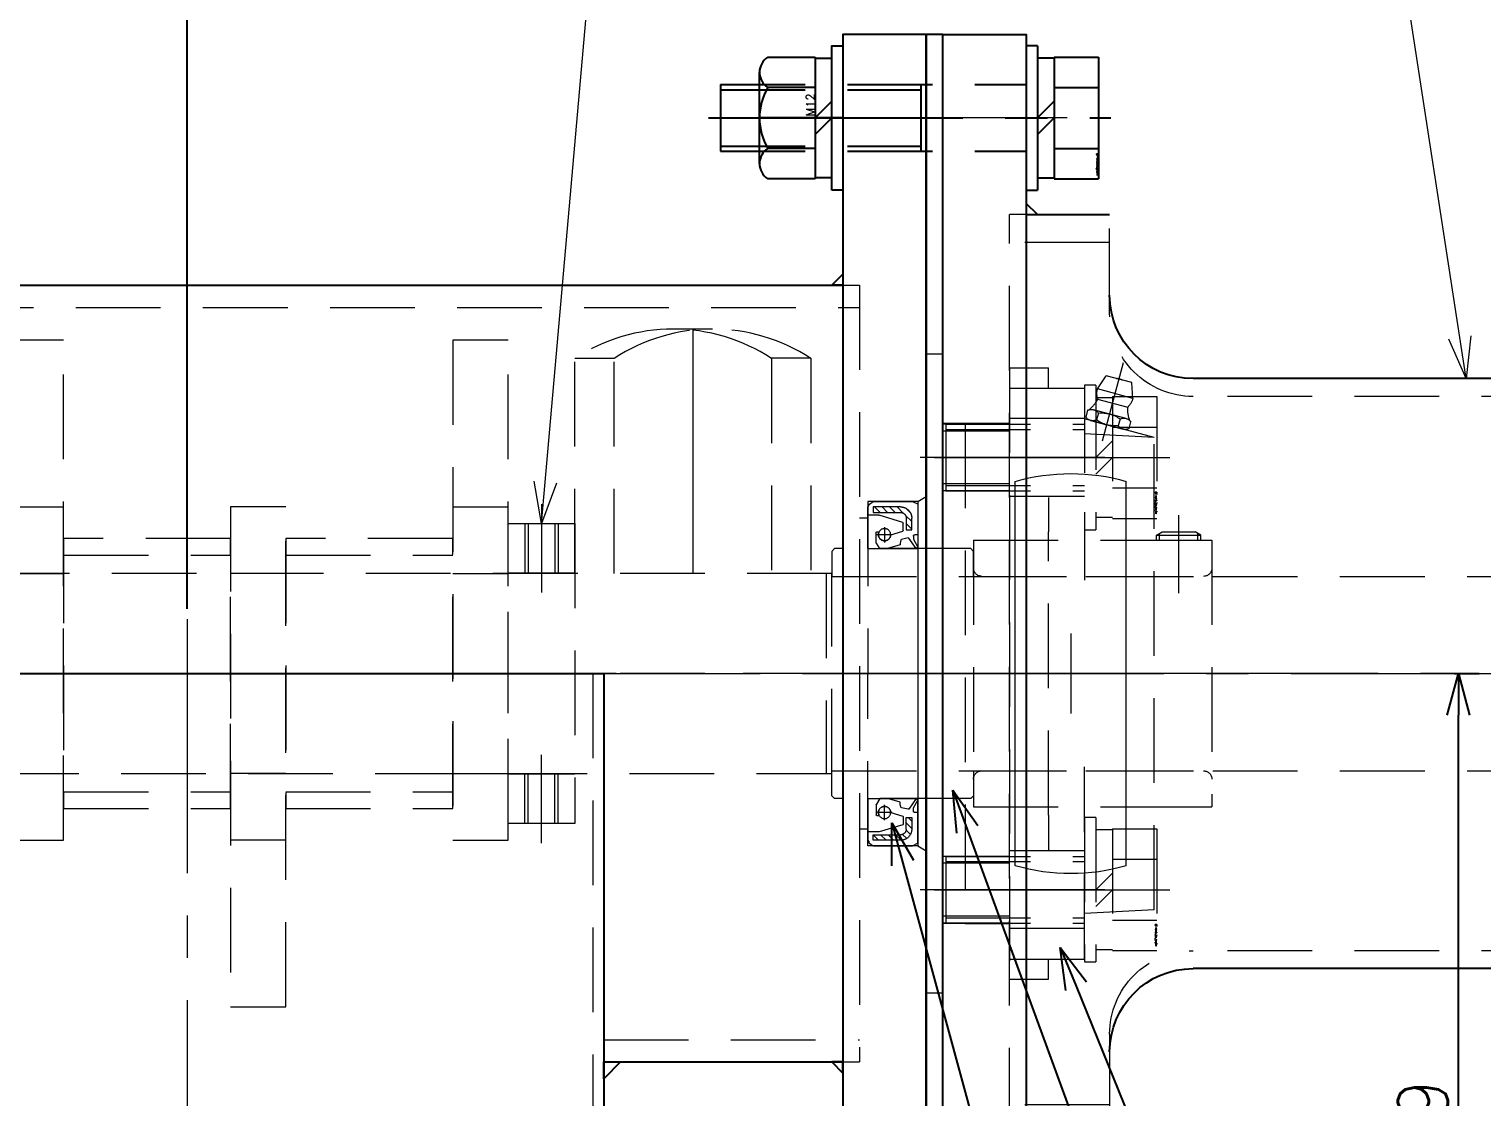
# Model space of a CAD drawing. Header units: millimetres. Extents: x 0 to 38884, y -3675 to 8056.
# Drawn here: x 13069.9 to 13331.3, y 1735.3 to 1927.5 of the extents above; entities that cross this region are included whole.
import ezdxf
from ezdxf import colors
from ezdxf.entities.mleader import LeaderData, LeaderLine
from ezdxf.enums import TextEntityAlignment as Align
from ezdxf.math import Vec2, Vec3

# ---------------------------------------------------------------- set-up
doc = ezdxf.new("R2010")
doc.units = ezdxf.units.MM
doc.header["$LTSCALE"] = 2.4
doc.header["$PDMODE"] = 99
doc.header["$PDSIZE"] = 1
doc.linetypes.add('CENTER2', pattern=[28.575, 19.05, -3.175, 3.175, -3.175])
doc.linetypes.add('HIDDEN', pattern=[9.525, 6.35, -3.175])
for name, color, linetype, lineweight in [('04_HIDDEN', 2, 'HIDDEN', 13), ('05_CENTER', 4, 'CENTER2', 13), ('08_DIM', 3, 'Continuous', 13)]:
    doc.layers.add(name, color=color, linetype=linetype, lineweight=lineweight)
doc.layers.add('10_DRAFT', color=8, linetype='Continuous', lineweight=0, plot=False)
doc.styles.add('KSS_TXT', font='txt.shx', dxfattribs={"bigfont": 'extfont2.shx'})
doc.styles.add('KSS_TXT_L', font='txt.shx', dxfattribs={"height": 3, "bigfont": 'extfont2.shx'})
doc.styles.get("Standard").update_dxf_attribs({"font": 'txt.shx', "bigfont": 'extfont2.shx'})
doc.dimstyles.new('KSS_DIM', dxfattribs={"dimscale": 2, "dimtxt": 3, "dimasz": 2.5, "dimexe": 1.25, "dimexo": 0.625, "dimtad": 1, "dimdsep": 46, "dimtxsty": 'KSS_TXT', "dimblk": 'OPEN30', "dimcen": 0, "dimazin": 2, "dimtfac": 0.75, "dimtmove": 0, "dimatfit": 3, "dimldrblk": 'OPEN30', "dimfxl": 1.25, "dimtolj": 1, "dimarcsym": 0})
pattern_1 = [(45, (-9230.0107, -9652.0294), (-0.67351921, 0.67351921), [])]

# ---------------------------------------------------------------- blocks, each defined once
blk = doc.blocks.new('_Open30')
at = {"color": 0, "linetype": 'ByBlock', "lineweight": -2}
for p, q in [((-1, 0.268), (0, 0)), ((0, 0), (-1, -0.268)), ((0, 0), (-1, 0))]:
    blk.add_line(p, q, dxfattribs=at)
blk = doc.blocks.new('*D212')
at = {"layer": '08_DIM', "color": 0, "lineweight": -2, "transparency": 16777216}
for p, q in [((13326.32, 1811.54), (13330.79, 1811.54)), ((13327.04, 1650.04), (13327.04, 1804.04)), ((13297.17, 1642.54), (13330.79, 1642.54))]:
    blk.add_line(p, q, dxfattribs=at)
at = {"layer": 'Defpoints', "color": 0, "transparency": 16777216}
for p in [(13324.45, 1811.54), (13327.04, 1811.54), (13295.3, 1642.54)]:
    blk.add_point(p, dxfattribs=at)
at = {"layer": '08_DIM', "color": 0, "lineweight": -2, "transparency": 16777216, "xscale": 7.5, "yscale": 7.5, "zscale": 7.5}
for p, rotation in [((13327.04, 1811.54), 90), ((13327.04, 1642.54), 270)]:
    blk.add_blockref('_Open30', p, dxfattribs=dict(at, rotation=rotation))
at = {"layer": '08_DIM', "color": 0, "transparency": 16777216, "insert": (13320.66, 1727.04), "char_height": 9, "attachment_point": 5, "rotation": 90, "style": 'KSS_TXT'}
blk.add_mtext('\\A1;169', dxfattribs=at)
blk = doc.blocks.new('AM_BALLOON1')
at = {"transparency": 16777216}
blk.add_circle((0, 0), 5, dxfattribs=at)
blk.add_attdef('B_NUMBER', text='', height=3, dxfattribs=at).set_placement((0, 0), align=Align.MIDDLE_CENTER)
blk = doc.blocks.new('_OPEN')
at = {"color": 0, "linetype": 'ByBlock'}
for p, q in [((-1, 0.167), (0, 0)), ((0, 0), (-1, -0.167)), ((0, 0), (-1, 0))]:
    blk.add_line(p, q, dxfattribs=at)
blk = doc.blocks.new('*D336')
at = {"layer": '08_DIM', "color": 0, "lineweight": -2, "transparency": 16777216}
for p, q in [((11931.3, 1918.41), (11931.3, 2000.72)), ((13098.3, 1823.2), (13098.3, 2000.72)), ((11938.8, 1996.97), (13090.8, 1996.97))]:
    blk.add_line(p, q, dxfattribs=at)
at = {"layer": 'Defpoints', "color": 0, "transparency": 16777216}
for p in [(13098.3, 1996.97), (11931.3, 1916.54), (13098.3, 1821.33)]:
    blk.add_point(p, dxfattribs=at)
at = {"layer": '08_DIM', "color": 0, "lineweight": -2, "transparency": 16777216, "xscale": 7.5, "yscale": 7.5, "zscale": 7.5, "rotation": 180}
blk.add_blockref('_Open30', (11931.3, 1996.97), dxfattribs=at)
at = {"layer": '08_DIM', "color": 0, "lineweight": -2, "transparency": 16777216, "xscale": 7.5, "yscale": 7.5, "zscale": 7.5}
blk.add_blockref('_Open30', (13098.3, 1996.97), dxfattribs=at)
at = {"layer": '08_DIM', "color": 0, "transparency": 16777216, "insert": (12514.8, 2003.34), "char_height": 9, "attachment_point": 5, "style": 'KSS_TXT'}
blk.add_mtext('\\A1;1167', dxfattribs=at)
blk = doc.blocks.new('A$C0BC729B8_1')
at = {"color": 0}
for p, q in [((9, 69.9), (1285, 69.9)), ((1092, 0), (1242, 0)), ((1242, 0), (1242, -69.9)), ((1242, -69.9), (1285, -69.9))]:
    blk.add_line(p, q, dxfattribs=at)
for points in [[(1300, 115), (1285, 115), (1285, -115), (1300, -115)], [(1242, -164), (1092, -164), (1092, 0), (1242, 0)]]:
    blk.add_lwpolyline(points, close=True, dxfattribs=at)
at = {"color": 3}
for points in [[(1285, 69.9), (1283, 69.9), (1283, 69.9), (1285, 71.9)], [(1285, -69.9), (1283, -69.9), (1283, -69.9), (1285, -71.9)]]:
    blk.add_lwpolyline(points, close=True, dxfattribs=at)
blk.add_lwpolyline([(1242, -72.9), (1242, -69.9), (1245, -69.9), (1242, -72.9)], dxfattribs=at)
at = {"layer": '04_HIDDEN'}
for p, q in [((1285, 69.9), (1288, 69.9)), ((1288, 69.9), (1288, -69.9)), ((4, 65.9), (1288, 65.9)), ((1298.5, 31), (1300, 31.87)), ((1289.5, 31), (1289.5, 0)), ((1289.5, 28), (1288, 28)), ((1240, 0), (1240, -164)), ((1289.5, -31), (1289.5, 0)), ((1289.5, -28), (1288, -28)), ((1298.5, -31), (1300, -31.87)), ((1242, -65.9), (1288, -65.9)), ((1285, -69.9), (1288, -69.9))]:
    blk.add_line(p, q, dxfattribs=at)
for points in [[(1298.5, 31), (1289.5, 31)], [(1298.5, -31), (1289.5, -31)]]:
    blk.add_lwpolyline(points, dxfattribs=at)
at = {"layer": '05_CENTER'}
for p, q in [((1307, 100), (1277.62, 100)), ((1167, 9.79), (1167, -180.32)), ((-10.02, 0), (1309.14, 0))]:
    blk.add_line(p, q, dxfattribs=at)
at = {"layer": '10_DRAFT'}
blk.add_line((1298.5, 31), (1298.5, -31), dxfattribs=at)
blk = doc.blocks.new('AE2561A0a_1')
h = blk.add_hatch()
h.set_pattern_fill('ANSI31', color=0, scale=0.3)
h.set_pattern_definition(pattern_1)
edge = h.paths.add_edge_path()
edge.add_line((1.11, 28), (1.11, 25.89))
edge.add_line((1.11, 25.89), (2.11, 25.89))
edge.add_line((2.11, 25.89), (2.11, 28))
edge.add_arc((3.11, 28), 1, 90, 180, ccw=False)
edge.add_line((3.11, 29), (8.05, 29))
edge.add_line((8.05, 29), (8.05, 30))
edge.add_line((8.05, 30), (3.11, 30))
edge.add_arc((3.11, 28), 2, 90, 180)
h = blk.add_hatch()
h.set_pattern_fill('ANSI31', color=0, scale=0.3)
h.set_pattern_definition(pattern_1)
edge = h.paths.add_edge_path()
edge.add_line((1.11, -28), (1.11, -25.89))
edge.add_line((1.11, -25.89), (2.11, -25.89))
edge.add_line((2.11, -25.89), (2.11, -28))
edge.add_arc((3.11, -28), 1, 180, 270)
edge.add_line((3.11, -29), (8.05, -29))
edge.add_line((8.05, -29), (8.05, -30))
edge.add_line((8.05, -30), (3.11, -30))
edge.add_arc((3.11, -28), 2, 180, 270, ccw=False)
at = {"color": 0}
for p, q in [((0, 30.44), (0, 25.1)), ((0.98, 30.99), (0.06, 30.53)), ((7.97, 31), (1.02, 31)), ((8.72, 30.5), (8.03, 30.98)), ((8.76, 30.5), (8.72, 30.5)), ((8.86, 30.21), (8.86, 30.4)), ((9, 30), (8.86, 30.21)), ((9, 28.6), (9, 30)), ((2.67, 25.74), (2.67, 27.1)), ((2.74, 27.19), (6.98, 28.49)), ((6, 26.37), (6, 23.62)), ((7.02, 28.5), (8.9, 28.5)), ((0.8, 24.17), (0, 22.78)), ((0.1, 25), (0.55, 25)), ((0.29, 22.5), (1.65, 24.38)), ((0.8, 24.75), (0.8, 24.17)), ((1.77, 24.42), (2.96, 24.13)), ((4.9, 25), (2.74, 25.65)), ((3.05, 24.03), (3.17, 23.49)), ((4.62, 25), (7.38, 25)), ((7.4, 25.52), (6.97, 25.52)), ((7.5, 23.54), (7.5, 25.42)), ((0, 22.78), (0.29, 22.5)), ((3.17, 23.49), (3.17, 23.16)), ((3.17, 23.16), (5.5, 22.5)), ((5.5, 22.5), (6.84, 22.5)), ((6.84, 22.5), (7.48, 23.49)), ((0, -22.78), (0.29, -22.5)), ((0.8, -24.17), (0, -22.78)), ((0.29, -22.5), (1.65, -24.38)), ((3.05, -24.03), (3.17, -23.49)), ((3.17, -23.16), (5.5, -22.5)), ((3.17, -23.49), (3.17, -23.16)), ((5.5, -22.5), (6.84, -22.5)), ((6.84, -22.5), (7.48, -23.49)), ((0, -30.44), (0, -25.1)), ((0.1, -25), (0.55, -25)), ((0.8, -24.75), (0.8, -24.17)), ((1.77, -24.42), (2.96, -24.13)), ((2.67, -25.74), (2.67, -27.1)), ((4.9, -25), (2.74, -25.65)), ((4.62, -25), (7.38, -25)), ((6, -26.37), (6, -23.62)), ((7.4, -25.52), (6.97, -25.52)), ((7.5, -23.54), (7.5, -25.42)), ((2.74, -27.19), (6.98, -28.49)), ((7.02, -28.5), (8.9, -28.5)), ((9, -28.6), (9, -30)), ((0.98, -30.99), (0.06, -30.53)), ((7.97, -31), (1.02, -31)), ((8.72, -30.5), (8.03, -30.98)), ((8.76, -30.5), (8.72, -30.5)), ((9, -30), (8.86, -30.21)), ((8.86, -30.21), (8.86, -30.4))]:
    blk.add_line(p, q, dxfattribs=at)
for points in [[(9, 22.5), (9, 28.6), (9, 30), (8.86, 30.21), (8.86, 30.4, 0.414214), (8.76, 30.5), (8.72, 30.5), (8.03, 30.98, 0.152216), (7.97, 31), (1.02, 31, 0.116434), (0.98, 30.99), (0.06, 30.53, 0.284079), (0, 30.44), (0, 25.1), (0, 22.5)], [(9, -22.5), (9, -28.6), (9, -30), (8.86, -30.21), (8.86, -30.4, -0.414214), (8.76, -30.5), (8.72, -30.5), (8.03, -30.98, -0.152216), (7.97, -31), (1.02, -31, -0.116434), (0.98, -30.99), (0.06, -30.53, -0.284079), (0, -30.44), (0, -25.1), (0, -22.5)]]:
    blk.add_lwpolyline(points, format="xyb", dxfattribs=at)
for points in [[(8.05, 29), (3.11, 29, 0.414214), (2.11, 28), (2.11, 25.89), (1.11, 25.89), (1.11, 28, -0.414214), (3.11, 30), (8.05, 30)], [(8.05, -29), (3.11, -29, -0.414214), (2.11, -28), (2.11, -25.89), (1.11, -25.89), (1.11, -28, 0.414214), (3.11, -30), (8.05, -30)]]:
    blk.add_lwpolyline(points, format="xyb", close=True, dxfattribs=at)
for centre in [(6, 25), (6, -25)]:
    blk.add_circle(centre, 1.1, dxfattribs=at)
for centre, radius, start, end in [((0.1, 30.44), 0.1, 116.5651, 180), ((1.02, 30.9), 0.1, 90, 116.5651), ((7.97, 30.9), 0.1, 55.3804, 90), ((8.76, 30.4), 0.1, 0, 90), ((2.77, 27.1), 0.1, 109.2148, 180), ((7.02, 28.4), 0.1, 90, 109.2148), ((8.9, 28.6), 0.1, 270, 0), ((0.1, 25.1), 0.1, 180, 270), ((0.55, 24.75), 0.25, 0, 90), ((1.73, 24.32), 0.1, 67.8846, 144.2185), ((2.77, 25.74), 0.1, 180, 248.6602), ((2.9, 24), 0.15, 12.9875, 67.8846), ((6, 25), 1.1, 180, 28.1885), ((7.4, 25.42), 0.1, 360, 90), ((7.4, 23.54), 0.1, 326.8702, 0), ((7.4, -23.54), 0.1, 360, 33.1298), ((0.1, -25.1), 0.1, 90, 180), ((0.55, -24.75), 0.25, 270, 0), ((1.73, -24.32), 0.1, 215.7815, 292.1154), ((2.77, -25.74), 0.1, 111.3398, 180), ((2.9, -24), 0.15, 292.1154, 347.0125), ((6, -25), 1.1, 331.8115, 180), ((7.4, -25.42), 0.1, 270, 0), ((2.77, -27.1), 0.1, 180, 250.7852), ((7.02, -28.4), 0.1, 250.7852, 270), ((8.9, -28.6), 0.1, 360, 90), ((0.1, -30.44), 0.1, 180, 243.4349), ((1.02, -30.9), 0.1, 243.4349, 270), ((7.97, -30.9), 0.1, 270, 304.6196), ((8.76, -30.4), 0.1, 270, 360)]:
    blk.add_arc(centre, radius, start, end, dxfattribs=at)
at = {"layer": '10_DRAFT'}
blk.add_line((0, 0), (9, 0), dxfattribs=at)
for points in [[(9, 22.5), (0, 22.5)], [(9, -22.5), (0, -22.5)]]:
    blk.add_lwpolyline(points, dxfattribs=at)
blk = doc.blocks.new('A$C02B163D6_1')
at = {"color": 0}
for p, q in [((-150, 82.6), (-165, 82.6)), ((-15, 82.6), (-30, 82.6)), ((-135, 53.09), (-45, 53.09)), ((-135, -53.09), (-45, -53.09)), ((-150, -82.6), (-165, -82.6)), ((-15, -82.6), (-30, -82.6))]:
    blk.add_line(p, q, dxfattribs=at)
for points in [[(-180, 115), (-165, 115), (-165, -115), (-180, -115)], [(-15, -115), (0, -115), (0, 115), (-15, 115)]]:
    blk.add_lwpolyline(points, close=True, dxfattribs=at)
at = {"color": 3}
for points in [[(-165, 82.6), (-163, 82.6), (-163, 82.6), (-165, 84.6)], [(-15, 82.6), (-17, 82.6), (-17, 82.6), (-15, 84.6)], [(-165, -82.6), (-163, -82.6), (-163, -82.6), (-165, -84.6)], [(-15, -82.6), (-17, -82.6), (-17, -82.6), (-15, -84.6)]]:
    blk.add_lwpolyline(points, close=True, dxfattribs=at)
at = {"color": 0}
for centre, start, end in [((-135, 68.09), 180, 270), ((-45, 68.09), 270, 0), ((-135, -68.09), 90, 180), ((-45, -68.09), 0, 90)]:
    blk.add_arc(centre, 15, start, end, dxfattribs=at)
at = {"layer": '04_HIDDEN'}
for p, q in [((-180, 101.5), (-165, 101.5)), ((-180, 88.5), (-165, 88.5)), ((-165, 82.6), (-168, 82.6)), ((-168, -82.6), (-168, 82.6)), ((-15, 82.6), (-12, 82.6)), ((-12, -82.6), (-12, 82.6)), ((-168, 77.6), (-150, 77.6)), ((-30, 77.6), (-12, 77.6)), ((-12, 44.89), (0, 44.89)), ((-12, 43.64), (0, 43.64)), ((-12, 34.14), (0, 34.14)), ((-12, 32.89), (0, 32.89)), ((-168, 31), (-180, 31)), ((-168, -31), (-180, -31)), ((-12, -32.89), (0, -32.89)), ((-12, -34.14), (0, -34.14)), ((-12, -43.64), (0, -43.64)), ((-12, -44.89), (0, -44.89)), ((-168, -77.6), (-150, -77.6)), ((-30, -77.6), (-12, -77.6)), ((-165, -82.6), (-168, -82.6)), ((-15, -82.6), (-12, -82.6)), ((-180, -88.5), (-165, -88.5)), ((-180, -101.5), (-165, -101.5))]:
    blk.add_line(p, q, dxfattribs=at)
at = {"layer": '04_HIDDEN', "color": 9}
for p, q in [((-12, 45), (0, 45)), ((-12, -45), (0, -45))]:
    blk.add_line(p, q, dxfattribs=at)
at = {"layer": '04_HIDDEN'}
for points in [[(-150, 82.6), (-150, 64.88, 0.414214), (-135, 49.88), (-45, 49.88, 0.414214), (-30, 64.88), (-30, 82.6)], [(-150, -82.6), (-150, -64.88, -0.414214), (-135, -49.88), (-45, -49.88, -0.414214), (-30, -64.88), (-30, -82.6)]]:
    blk.add_lwpolyline(points, format="xyb", dxfattribs=at)
at = {"layer": '05_CENTER'}
for p, q in [((-22.37, 100), (7.26, 100)), ((-157.63, 95), (-187.26, 95)), ((-16.14, 38.89), (4.12, 38.89)), ((6, 0), (-186.3, 0)), ((-16.14, -38.89), (4.12, -38.89)), ((-157.63, -95), (-187.26, -95)), ((-22.37, -100), (7.26, -100))]:
    blk.add_line(p, q, dxfattribs=at)
blk = doc.blocks.new('MUCFC207c_1')
at = {"color": 0, "linetype": 'CENTER2'}
for p, q in [((-16.72, 41.88), (-20.5, 55.98)), ((-17.16, 38.89), (3.27, 38.89)), ((-30.4, 28.5), (-30.4, 14.5)), ((-17.16, -38.89), (3.27, -38.89))]:
    blk.add_line(p, q, dxfattribs=at)
at = {"color": 0}
for p, q in [((0, 55), (-7, 55)), ((-7, 51.39), (-7, 55)), ((0, 55), (0, -55)), ((-22.19, 49.53), (-22.02, 52.37)), ((-22.02, 52.37), (-17.38, 53.61)), ((-15.81, 51.23), (-17.38, 53.61)), ((-22.19, 49.53), (-15.81, 51.23)), ((0, 51.39), (-13.5, 51.39)), ((-13.5, 51.39), (-13.5, 16.79)), ((-15.84, 49.42), (-21.25, 47.97)), ((-20.95, 45.92), (-15.09, 47.49)), ((-14.02, 47.4), (-13.69, 46.18)), ((-26, 42.5), (-13.5, 45.85)), ((-21.5, 44.09), (-21.83, 45.31)), ((-14.57, 45.56), (-20.43, 43.99)), ((-19.87, 45.83), (-19.55, 44.61)), ((-15.97, 46.87), (-15.64, 45.66)), ((8, 45), (0, 45)), ((8, 45), (8, -45)), ((-26, 42.5), (-13.5, 43.16)), ((-26, -42.5), (-26, 42.5)), ((-7, 31.72), (-7, 25.5)), ((-26, 24), (-36.4, 24)), ((-36.4, 24), (-36.4, -24)), ((-34.4, 24.9), (-33.36, 25.5)), ((-26.4, 24.9), (-34.4, 24.9)), ((-34.4, 24), (-34.4, 24.9)), ((-33.85, 24), (-33.85, 25.22)), ((-27.44, 25.5), (-33.36, 25.5)), ((-26.4, 24.9), (-27.44, 25.5)), ((-26.95, 24), (-26.95, 25.22)), ((-26.4, 24), (-26.4, 24.9)), ((-7, -25.5), (-7, 25.5)), ((-13.5, -51.39), (-13.5, -16.79)), ((-26, -24), (-36.4, -24)), ((-7, -25.5), (-7, -31.72)), ((-26, -42.5), (-13.5, -43.16)), ((8, -45), (0, -45)), ((0, -51.39), (-13.5, -51.39)), ((-7, -55), (-7, -51.39)), ((0, -55), (-7, -55))]:
    blk.add_line(p, q, dxfattribs=at)
for centre, radius, start, end in [((-19.31, 51.55), 1.59, 84.555, 125.445), ((-19, 50.38), 3.3, 347.9467, 15), ((-14.99, 49.52), 0.8, 167.9467, 210.2157), ((-19, 50.38), 3.3, 195, 222.0533), ((-27.25, 47.65), 6, 339.3198, 359.7843), ((-22.05, 47.63), 0.8, 359.7843, 42.0533), ((-14.69, 45.98), 1.56, 64.7398, 145.2602), ((-10.5, 52.14), 6, 210.2157, 230.6802), ((-20.54, 44.41), 1.56, 64.7398, 145.2602), ((-20.83, 45.5), 1.56, 244.7398, 325.2602), ((-16.54, 41.21), 5.7, 84.2291, 125.7709), ((-18.97, 50.28), 5.7, 264.2291, 305.7709), ((-14.98, 47.07), 1.56, 244.7398, 325.2602)]:
    blk.add_arc(centre, radius, start, end, dxfattribs=at)
at = {"layer": '04_HIDDEN', "color": 0}
for p, q in [((-13.5, 45.89), (0, 45.89)), ((-13.5, 31.89), (0, 31.89)), ((6.5, 24), (-26, 24)), ((6.5, 24), (6.5, -24)), ((5, 17.5), (-34.9, 17.5)), ((5, -17.5), (-34.9, -17.5)), ((6.5, -24), (-26, -24)), ((-13.5, -31.89), (0, -31.89)), ((-13.5, -45.89), (0, -45.89))]:
    blk.add_line(p, q, dxfattribs=at)
for centre, start, end in [((-34.9, 19), 180, 270), ((5, 19), 270, 0), ((-34.9, -19), 90, 180), ((5, -19), 0, 90)]:
    blk.add_arc(centre, 1.5, start, end, dxfattribs=at)
at = {"layer": '10_DRAFT'}
for p, q in [((-21, -34.58), (-21, 34.58)), ((-1, -34.58), (-1, 34.58)), ((-11, 7.21), (-11, -7.21)), ((-36.4, 0), (8, 0))]:
    blk.add_line(p, q, dxfattribs=at)
for start, end in [(73.8724, 106.1276), (253.8724, 286.1276)]:
    blk.add_arc((-11, 0), 36, start, end, dxfattribs=at)
blk = doc.blocks.new('A$C4DE534E5_2')
at = {"color": 0, "linetype": 'CENTER2'}
blk.add_line((0, -27.01), (0, 15.35), dxfattribs=at)
at = {"color": 0}
for p, q in [((-10.97, 13), (10.97, 13)), ((-10.97, 5), (-10.97, 13)), ((-5.48, 5), (-5.48, 13)), ((5.48, 5), (5.48, 13)), ((10.97, 5), (10.97, 13)), ((-10.97, 5), (10.97, 5)), ((-10.75, 5), (-10.75, 2)), ((0, 2), (-3, 5)), ((0, 5), (3, 2)), ((10.75, 2), (10.75, 5)), ((-13, 2), (13, 2)), ((-13, 2), (-13, 0)), ((-13, 0), (13, 0)), ((13, 0), (13, 2))]:
    blk.add_line(p, q, dxfattribs=at)
at = {"color": 0, "linetype": 'HIDDEN'}
for p, q in [((-6, -25), (-6, 0)), ((-5.05, -25), (-5.05, 0)), ((5.05, -25), (5.05, 0)), ((6, -25), (6, 0)), ((-6, -25), (6, -25))]:
    blk.add_line(p, q, dxfattribs=at)
at = {"layer": '10_DRAFT', "style": 'KSS_TXT_L'}
blk.add_text('BT-M12x30L,SW,PW', height=0.3, dxfattribs=at).set_placement((6.19, 12.66))
blk = doc.blocks.new('M12Nza_1_1_1')
at = {"color": 0}
for p, q in [((-10.95, 5), (-10.95, 13.53)), ((-8.21, 15), (8.21, 15)), ((-5.47, 5), (-5.47, 13.53)), ((5.48, 5), (5.48, 13.53)), ((10.95, 13.53), (10.95, 5)), ((10.95, 5), (-10.95, 5)), ((-10.75, 2), (-10.75, 5)), ((0, 2), (-3, 5)), ((0, 5), (3, 2)), ((10.75, 5), (10.75, 2))]:
    blk.add_line(p, q, dxfattribs=at)
at = {"color": 0, "linetype": 'CENTER2'}
blk.add_line((0, 0), (0, 15), dxfattribs=at)
at = {"color": 0}
blk.add_lwpolyline([(-13, 2), (13, 2), (13, 0), (-13, 0)], close=True, dxfattribs=at)
for centre, radius, start, end in [((-8.21, 11.71), 3.29, 33.626, 146.374), ((0, 4.05), 10.95, 60, 120), ((8.21, 11.71), 3.29, 33.626, 146.374)]:
    blk.add_arc(centre, radius, start, end, dxfattribs=at)
at = {"layer": '10_DRAFT', "style": 'KSS_TXT'}
blk.add_text('M12', height=1.5, dxfattribs=at).set_placement((0.31, 5.09))
blk = doc.blocks.new('A$C1EEF0FFA_1')
at = {"color": 0, "linetype": 'CENTER2'}
blk.add_line((0, -57.16), (0, 15.24), dxfattribs=at)
at = {"color": 0}
for p, q in [((-10.97, 13), (10.97, 13)), ((-10.97, 5), (-10.97, 13)), ((-5.48, 5), (-5.48, 13)), ((5.48, 5), (5.48, 13)), ((10.97, 5), (10.97, 13)), ((-10.97, 5), (10.97, 5)), ((-10.75, 5), (-10.75, 2)), ((0, 2), (-3, 5)), ((0, 5), (3, 2)), ((10.75, 2), (10.75, 5)), ((-13, 2), (13, 2)), ((-13, 2), (-13, 0)), ((-13, 0), (13, 0)), ((13, 0), (13, 2))]:
    blk.add_line(p, q, dxfattribs=at)
at = {"color": 0, "linetype": 'HIDDEN'}
for p, q in [((-6, -55), (-6, 0)), ((6, -55), (6, 0)), ((-6, -19), (6, -19)), ((-5.05, -55), (-5.05, -19)), ((5.05, -55), (5.05, -19)), ((-6, -55), (6, -55))]:
    blk.add_line(p, q, dxfattribs=at)
at = {"layer": '10_DRAFT', "style": 'KSS_TXT_L'}
blk.add_text('BT-M12x60L,SW,PW', height=0.3, dxfattribs=at).set_placement((6.42, 12.66))
blk = doc.blocks.new('A$C630D245E_1')
at = {"color": 0}
for p, q in [((-321.46, 62), (-328.54, 62)), ((-346.21, 18), (-346.21, 56.74)), ((-346.21, 56.74), (-339.14, 56.74)), ((-339.14, 18), (-339.14, 56.74)), ((-303.79, 56.74), (-303.79, 18)), ((-301, 18), (-301, -18)), ((-300, 17.5), (-2, 17.5)), ((-1548, 0), (-342.43, 0)), ((-300, 0), (-342.43, 0)), ((-300, -17.5), (-2, -17.5))]:
    blk.add_line(p, q, dxfattribs=at)
blk.add_lwpolyline([(-300, 18), (-1548, 18), (-1550, 16), (-1550, -16), (-1548, -18), (-300, -18)], close=True, dxfattribs=at)
for centre, start in [((-328.54, 29.68), 90), ((-321.46, 29.68), 56.8368)]:
    blk.add_arc(centre, 32.32, start, 123.1632, dxfattribs=at)
at = {"layer": '04_HIDDEN'}
for p, q in [((-310.86, 56.74), (-310.86, 18)), ((-303.79, 56.74), (-310.86, 56.74))]:
    blk.add_line(p, q, dxfattribs=at)
blk.add_arc((-328.54, 29.68), 32.32, 56.8368, 90, dxfattribs=at)
at = {"layer": '05_CENTER'}
blk.add_line((4.08, 0), (-1560, 0), dxfattribs=at)
at = {"layer": '10_DRAFT'}
blk.add_line((-325, 62), (-325, 18), dxfattribs=at)
blk = doc.blocks.new('A$C24EB69A1_1')
at = {"color": 0}
blk.add_lwpolyline([(0, -27), (12, -27), (12, 27), (0, 27)], close=True, dxfattribs=at)
at = {"layer": '04_HIDDEN'}
for p, q in [((3, 27), (3, 18.1)), ((3.6, 27), (3.6, 18.1)), ((8.4, 27), (8.4, 18.1)), ((9, 27), (9, 18.1)), ((0, 18.1), (12, 18.1)), ((0, -18.1), (12, -18.1)), ((3, -27), (3, -18.1)), ((3.6, -27), (3.6, -18.1)), ((8.4, -27), (8.4, -18.1)), ((9, -27), (9, -18.1))]:
    blk.add_line(p, q, dxfattribs=at)
at = {"layer": '05_CENTER'}
for p, q in [((6, 30.5), (6, 14.6)), ((6, -30.5), (6, -14.6))]:
    blk.add_line(p, q, dxfattribs=at)
at = {"layer": '10_DRAFT'}
blk.add_line((0, 0), (12, 0), dxfattribs=at)
blk = doc.blocks.new('A$C34C55DE4_1')
at = {"color": 0}
blk.add_lwpolyline([(-30, -24.3), (0, -24.3), (0, 24.3), (-30, 24.3)], close=True, dxfattribs=at)
at = {"layer": '04_HIDDEN'}
for p, q in [((-30, 21.3), (0, 21.3)), ((-30, -21.3), (0, -21.3))]:
    blk.add_line(p, q, dxfattribs=at)
at = {"layer": '10_DRAFT'}
blk.add_line((-30, 0), (0, 0), dxfattribs=at)
blk = doc.blocks.new('SNCS-HN-V35.0-D45-L25.5a_1')
at = {"color": 0}
for points in [[(-25.5, 17.5), (0, 17.5), (0, 22), (-0.5, 22.5), (-25, 22.5), (-25.5, 22)], [(-25.5, -17.5), (0, -17.5), (0, -22), (-0.5, -22.5), (-25, -22.5), (-25.5, -22)]]:
    blk.add_lwpolyline(points, close=True, dxfattribs=at)
at = {"layer": '10_DRAFT'}
blk.add_line((-25.5, 0), (0, 0), dxfattribs=at)
blk = doc.blocks.new('A$C17EB19F8_1')
at = {"color": 0}
blk.add_lwpolyline([(-10, -60), (0, -60), (0, 30), (-10, 30)], close=True, dxfattribs=at)
at = {"layer": '04_HIDDEN'}
for p, q in [((0, 18), (-10, 18)), ((0, -18), (-10, -18)), ((0, -30), (-10, -30))]:
    blk.add_line(p, q, dxfattribs=at)
at = {"layer": '10_DRAFT'}
blk.add_line((0, 0), (-10, 0), dxfattribs=at)
blk = doc.blocks.new('A$C787D12C3_1')
at = {"color": 0}
blk.add_line((10, -30), (0, -30), dxfattribs=at)
blk.add_lwpolyline([(0, -60), (10, -60), (10, 30), (0, 30)], close=True, dxfattribs=at)
at = {"layer": '04_HIDDEN'}
for p, q in [((10, 18), (0, 18)), ((10, -18), (0, -18))]:
    blk.add_line(p, q, dxfattribs=at)
at = {"layer": '10_DRAFT'}
blk.add_line((10, 0), (0, 0), dxfattribs=at)
blk = doc.blocks.new('A$C41610DD0_1')
for name, p in [('A$C630D245E_1', (0, 0)), ('A$C17EB19F8_1', (-398.21, 0)), ('A$C34C55DE4_1', (-408.21, 0)), ('A$C34C55DE4_1', (-368.21, 0))]:
    blk.add_blockref(name, p)
at = {"rotation": 180}
for p in [(-438.21, 0), (-358.21, 0)]:
    blk.add_blockref('A$C787D12C3_1', p, dxfattribs=at)
at = {"xscale": -1}
blk.add_blockref('A$C24EB69A1_1', (-346.21, 0), dxfattribs=at)
at = {"color": 4}
blk.add_blockref('SNCS-HN-V35.0-D45-L25.5a_1', (-274.5, 0), dxfattribs=at)
blk = doc.blocks.new('A$C33B27836_1')
at = {"color": 3}
blk.add_lwpolyline([(0, 115), (3, 115), (3, -115), (0, -115)], close=True, dxfattribs=at)
at = {"layer": '04_HIDDEN', "color": 3}
for p, q in [((0, 57.5), (3, 57.5)), ((0, -57.5), (3, -57.5))]:
    blk.add_line(p, q, dxfattribs=at)
at = {"layer": '05_CENTER'}
for p, q in [((-7.07, 100), (9.94, 100)), ((-7.07, -100), (9.94, -100))]:
    blk.add_line(p, q, dxfattribs=at)
at = {"layer": '10_DRAFT'}
blk.add_line((0, 0), (3, 0), dxfattribs=at)
blk = doc.blocks.new('A$C6A5037E7_1')
for name, p, rotation in [('A$C1EEF0FFA_1', (18, 100), 270), ('M12Nza_1_1_1', (-15, 100), 90)]:
    blk.add_blockref(name, p, dxfattribs=dict(rotation=rotation))
at = {"xscale": -1}
for name in ['A$C33B27836_1', 'A$C02B163D6_1']:
    blk.add_blockref(name, (3, 0), dxfattribs=at)
at = {"layer": '04_HIDDEN'}
blk.add_blockref('A$C41610DD0_1', (283, 0), dxfattribs=at)
at = {"layer": '04_HIDDEN', "color": 4, "xscale": -1}
blk.add_blockref('MUCFC207c_1', (15, 0), dxfattribs=at)
at = {"layer": '04_HIDDEN', "rotation": 270}
for p in [(28.5, 38.89), (28.5, -38.89)]:
    blk.add_blockref('A$C4DE534E5_2', p, dxfattribs=at)

msp = doc.modelspace()

# ---------------------------------------------------------------- block references
for name, p in [('A$C6A5037E7_1', (13231.2958, 1811.5371)), ('A$C0BC729B8_1', (11931.2958, 1811.5371))]:
    msp.add_blockref(name, p)
at = {"layer": '04_HIDDEN', "color": 4, "xscale": -1}
msp.add_blockref('AE2561A0a_1', (13229.7958, 1811.5371), dxfattribs=at)

# ---------------------------------------------------------------- dimensions: what is measured, and where the dimension line sits
at = {"layer": '08_DIM'}
dim = msp.add_linear_dim(base=(13098.2958, 1996.9666), p1=(11931.2958, 1916.5371), p2=(13098.2958, 1821.326), dimstyle='KSS_DIM', override={"dimscale": 3}, dxfattribs=at)
dim.commit()
dim.dimension.update_dxf_attribs({"geometry": '*D336', "text_midpoint": (12514.7958, 2003.3416)})
dim = msp.add_linear_dim(base=(13327.04, 1811.5371), p1=(13295.2958, 1642.5371), p2=(13324.4466, 1811.5371), angle=90, dimstyle='KSS_DIM', override={"dimscale": 3}, dxfattribs=at)
dim.commit()
dim.dimension.update_dxf_attribs({"geometry": '*D212', "text_midpoint": (13320.665, 1727.0371)})

# ---------------------------------------------------------------- leaders
ml = msp.add_multileader_block('Standard', dxfattribs=at)
ml.set_content('AM_BALLOON1', color=256, scale=3)
ml.set_attribute('B_NUMBER', 'C', width=0)
ml.set_leader_properties(color=256, linetype='ByLayer', lineweight=-1)
ml.set_arrow_properties(name='OPEN')
ml.build(insert=Vec2(0, 0))
ml.multileader.update_dxf_attribs({"leader_type": 0, "has_dogleg": 0, "text_right_attachment_type": 6, "dogleg_length": 0, "arrow_head_size": 6, "scale": 3, "block_connection_type": 1})
ctx = ml.context
ctx.base_point, ctx.scale, ctx.char_height, ctx.arrow_head_size, ctx.landing_gap_size, ctx.plane_origin = Vec3(13270.7925, 2153.6438), 3, 12, 6, 6, Vec3(13270.7925, 2153.6438)
ctx.right_attachment, ctx.attachment_type = 6, 1
notes = []
notes.append((ctx, [(0, (0, 0, 0), (0, 0), (1, 0), 1, [])]))
ctx.block.insert = Vec3(13270.7925, 2153.6438)
ml = msp.add_multileader_block('Standard', dxfattribs=at)
ml.set_content('AM_BALLOON1', color=256, scale=-3)
ml.set_attribute('B_NUMBER', '7', width=0)
ml.set_leader_properties(color=256, linetype='ByLayer', lineweight=-1)
ml.set_arrow_properties(name='OPEN30')
ml.build(insert=Vec2(0, 0))
ml.multileader.update_dxf_attribs({"has_dogleg": 0, "text_right_attachment_type": 6, "dogleg_length": 0, "arrow_head_size": 7.5, "scale": 3, "block_connection_type": 1})
ctx = ml.context
ctx.base_point, ctx.scale, ctx.char_height, ctx.arrow_head_size, ctx.landing_gap_size, ctx.plane_origin = Vec3(13308.0114, 1997.3321), 3, 12, 7.5, 6, Vec3(13232.5949, 2276.2124)
ctx.right_attachment, ctx.text_align_type, ctx.attachment_type = 6, 2, 1
notes.append((ctx, [(0, (1, 1, 0), (13308.0114, 1997.3321), (-1, 0), 0, [(0, [(13328.4606, 1864.6314)], 0, [])])]))
ctx.block.insert, ctx.block.scale = Vec3(13308.0114, 1997.3321), Vec3(-3, 3, 3)
ml = msp.add_multileader_block('Standard', dxfattribs=at)
ml.set_content('AM_BALLOON1', color=256, scale=3)
ml.set_attribute('B_NUMBER', '24', width=0)
ml.set_leader_properties(color=256, linetype='ByLayer', lineweight=-1)
ml.set_arrow_properties(name='OPEN30')
ml.build(insert=Vec2(0, 0))
ml.multileader.update_dxf_attribs({"has_dogleg": 0, "text_right_attachment_type": 6, "dogleg_length": 0, "arrow_head_size": 7.5, "scale": 3, "block_connection_type": 1})
ctx = ml.context
ctx.base_point, ctx.scale, ctx.char_height, ctx.arrow_head_size, ctx.landing_gap_size, ctx.plane_origin = Vec3(13171.7767, 1948.7869), 3, 12, 7.5, 6, Vec3(13252.9666, 2248.7824)
ctx.right_attachment, ctx.attachment_type = 6, 1
notes.append((ctx, [(0, (1, 1, 0), (13171.7767, 1948.7869), (1, 0), 0, [(0, [(13162.0827, 1838.5371)], 0, [])])]))
ctx.block.insert = Vec3(13171.7767, 1948.7869)
ml = msp.add_multileader_block('Standard', dxfattribs=at)
ml.set_content('AM_BALLOON1', color=256, scale=3)
ml.set_attribute('B_NUMBER', 'I', width=0)
ml.set_leader_properties(color=256, linetype='ByLayer', lineweight=-1)
ml.set_arrow_properties(name='OPEN')
ml.build(insert=Vec2(0, 0))
ml.multileader.update_dxf_attribs({"leader_type": 0, "has_dogleg": 0, "text_right_attachment_type": 6, "dogleg_length": 0, "arrow_head_size": 6, "scale": 3, "block_connection_type": 1})
ctx = ml.context
ctx.base_point, ctx.scale, ctx.char_height, ctx.arrow_head_size, ctx.landing_gap_size, ctx.plane_origin = Vec3(13741.5477, 1901.073), 3, 12, 6, 6, Vec3(13741.5477, 1901.073)
ctx.right_attachment, ctx.attachment_type = 6, 1
notes.append((ctx, [(0, (0, 0, 0), (0, 0), (1, 0), 1, [])]))
ctx.block.insert = Vec3(13741.5477, 1901.073)
ml = msp.add_multileader_block('Standard', dxfattribs=at)
ml.set_content('AM_BALLOON1', color=256, scale=3)
ml.set_attribute('B_NUMBER', 'H', width=0)
ml.set_leader_properties(color=256, linetype='ByLayer', lineweight=-1)
ml.set_arrow_properties(name='OPEN')
ml.build(insert=Vec2(0, 0))
ml.multileader.update_dxf_attribs({"leader_type": 0, "has_dogleg": 0, "text_right_attachment_type": 6, "dogleg_length": 0, "arrow_head_size": 6, "scale": 3, "block_connection_type": 1})
ctx = ml.context
ctx.base_point, ctx.scale, ctx.char_height, ctx.arrow_head_size, ctx.landing_gap_size, ctx.plane_origin = Vec3(13758.3489, 1860.4698), 3, 12, 6, 6, Vec3(13758.3489, 1860.4698)
ctx.right_attachment, ctx.attachment_type = 6, 1
notes.append((ctx, [(0, (0, 0, 0), (0, 0), (1, 0), 1, [])]))
ctx.block.insert = Vec3(13758.3489, 1860.4698)
ml = msp.add_multileader_block('Standard', dxfattribs=at)
ml.set_content('AM_BALLOON1', color=256, scale=3)
ml.set_attribute('B_NUMBER', 'G', width=0)
ml.set_leader_properties(color=256, linetype='ByLayer', lineweight=-1)
ml.set_arrow_properties(name='OPEN')
ml.build(insert=Vec2(0, 0))
ml.multileader.update_dxf_attribs({"leader_type": 0, "has_dogleg": 0, "text_right_attachment_type": 6, "dogleg_length": 0, "arrow_head_size": 6, "scale": 3, "block_connection_type": 1})
ctx = ml.context
ctx.base_point, ctx.scale, ctx.char_height, ctx.arrow_head_size, ctx.landing_gap_size, ctx.plane_origin = Vec3(13765.7727, 1776.2299), 3, 12, 6, 6, Vec3(13765.7727, 1776.2299)
ctx.right_attachment, ctx.attachment_type = 6, 1
notes.append((ctx, [(0, (0, 0, 0), (0, 0), (1, 0), 1, [])]))
ctx.block.insert = Vec3(13765.7727, 1776.2299)
at = {"layer": '08_DIM', "color": 4}
ml = msp.add_multileader_mtext('Standard', dxfattribs=at)
ml.set_content('金属カラー(ミスミ)\\PSNCS-HN-V35.0-D45-L25.5 -1個', color=4)
ml.set_leader_properties()
ml.set_arrow_properties(name='OPEN30')
ml.build(insert=Vec2(0, 0))
ml.multileader.update_dxf_attribs({"text_left_attachment_type": 6, "text_right_attachment_type": 6, "dogleg_length": 0.36, "arrow_head_size": 7.5, "scale": 3})
ctx = ml.context
ctx.base_point, ctx.scale, ctx.char_height, ctx.arrow_head_size, ctx.landing_gap_size, ctx.plane_origin = Vec3(13356.6674, 1463.4687), 3, 9, 7.5, 6, Vec3(13953.746, 1349.7026)
ctx.left_attachment, ctx.right_attachment = 6, 6
notes.append((ctx, [(0, (1, 1, 0), (13355.5874, 1463.4687), (1, 0), 1.08, [(0, [(13236.0932, 1790.54)], 0, [])])]))
ctx.mtext.insert, ctx.mtext.flow_direction = Vec3(13362.6674, 1474.2687), 5
ml = msp.add_multileader_mtext('Standard', dxfattribs=at)
ml.set_content('オイルシール(NOK)\\PAE2561A0 -1個', color=4)
ml.set_leader_properties()
ml.set_arrow_properties(name='OPEN30')
ml.build(insert=Vec2(0, 0))
ml.multileader.update_dxf_attribs({"text_left_attachment_type": 6, "text_right_attachment_type": 6, "dogleg_length": 0.36, "arrow_head_size": 7.5, "scale": 3})
ctx = ml.context
ctx.base_point, ctx.scale, ctx.char_height, ctx.arrow_head_size, ctx.landing_gap_size, ctx.plane_origin = Vec3(13324.2291, 1424.5094), 3, 9, 7.5, 6, Vec3(13534.2985, 1149.507)
ctx.left_attachment, ctx.right_attachment = 6, 6
notes.append((ctx, [(0, (1, 1, 0), (13323.1491, 1424.5094), (1, 0), 1.08, [(0, [(13225.0821, 1784.6857)], 0, [])])]))
ctx.mtext.insert, ctx.mtext.flow_direction = Vec3(13330.2291, 1435.3094), 5
ml = msp.add_multileader_mtext('Standard', dxfattribs=at)
ml.set_content('印ろう付き丸フランジ形(旭精工)\\PMUCFC207 -1個', color=4)
ml.set_leader_properties()
ml.set_arrow_properties(name='OPEN30')
ml.build(insert=Vec2(0, 0))
ml.multileader.update_dxf_attribs({"text_left_attachment_type": 6, "text_right_attachment_type": 6, "dogleg_length": 0.36, "arrow_head_size": 7.5, "scale": 3})
ctx = ml.context
ctx.base_point, ctx.scale, ctx.char_height, ctx.arrow_head_size, ctx.landing_gap_size, ctx.plane_origin = Vec3(13362.5074, 1501.9007), 3, 9, 7.5, 6, Vec3(13601.2444, 1789.138)
ctx.left_attachment, ctx.right_attachment = 6, 6
notes.append((ctx, [(0, (1, 1, 0), (13361.4274, 1501.9007), (1, 0), 1.08, [(0, [(13255.4203, 1762.2303)], 0, [])])]))
ctx.mtext.insert, ctx.mtext.flow_direction = Vec3(13368.5074, 1512.7007), 5
for ctx, leaders in notes:
    for number, flags, end, landing, length, lines in leaders:
        leader = LeaderData()
        leader.index, (leader.has_last_leader_line, leader.has_dogleg_vector, leader.attachment_direction) = number, flags
        leader.last_leader_point, leader.dogleg_vector, leader.dogleg_length = Vec3(end), Vec3(landing), length
        for number, points, colour, breaks in lines:
            line = LeaderLine()
            line.index, line.vertices, line.color, line.breaks = number, Vec3.list(points), colors.encode_raw_color(colour), breaks
            leader.lines.append(line)
        ctx.leaders.append(leader)

doc.saveas('drawing.dxf')
